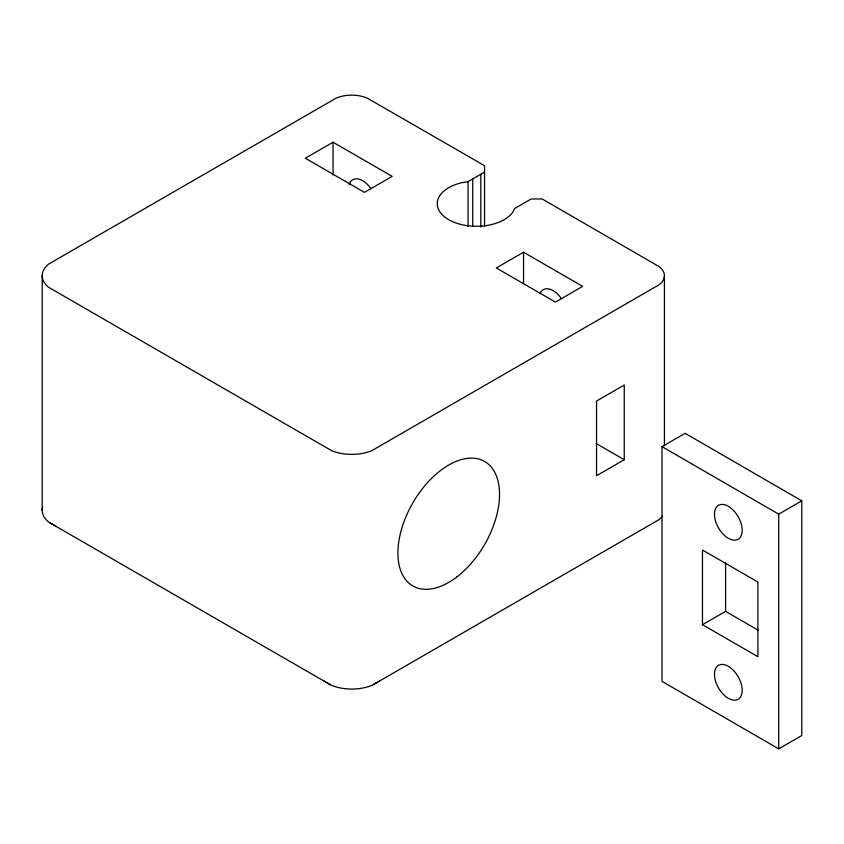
<?xml version="1.0" encoding="UTF-8"?>
<svg xmlns="http://www.w3.org/2000/svg" width="844" height="844" viewBox="0 0 844 844"><rect width="100%" height="100%" fill="white"/><g stroke="black" fill="none" stroke-linecap="round" stroke-linejoin="round"><path stroke-width="1.27" d="M379.431 681.076L371.793 685.37A34.646 20.003 0 0 1 331.629 685.37L323.99 681.076M333.032 142.225L305.317 158.229L364.45 192.369L392.165 176.364L333.032 142.225L333.032 174.94M484.551 226.35L484.551 165.698L367.646 98.337A25.7 14.833 0 0 0 335.775 98.337L48.614 264.098A34.625 19.992 0 0 0 48.614 287.287L331.629 450.675A34.646 20.003 0 0 0 371.793 450.675L658.89 284.892A25.7 14.833 0 0 0 658.89 266.493L542.228 198.994L531.14 198.994L514.629 208.531L512.878 212.013A39.193 22.63 0 0 1 448.723 219.683A39.193 22.63 0 0 1 462.006 182.642L468.051 181.629L484.551 172.102M523.554 252.219L496.293 267.959L555.426 302.099L582.676 286.359L523.554 252.219L523.554 283.626M624.254 459.716L596.539 475.721L596.539 401.037L624.254 385.043L624.254 459.716L596.254 443.554M662.023 446.655L685.128 433.331L801.8 500.83L801.8 735.525L778.685 748.85L662.023 681.361L662.023 446.655L778.685 514.154L778.685 748.85M372.942 684.822L656.59 521.054A25.7 14.833 0 0 0 662.392 516.18M778.685 514.154L801.8 500.83M702.472 624.697L757.901 656.706L757.901 582.033L702.472 550.024L702.472 624.697L725.587 611.372L758.397 630.31M56.073 526.392L48.614 521.982A34.625 19.992 0 0 1 42.611 507.307M49.543 522.615L330.479 684.822M725.587 562.895L725.587 611.372M664.428 275.693L664.428 445.78M480.858 174.233L480.858 226.973M472.735 178.917L472.735 226.382M468.051 181.629L468.051 226.456M42.2 275.693L42.2 510.388M349.216 184.762A19.602 11.32 60 0 1 371.033 188.813M540.097 293.638A19.602 11.32 60 0 1 561.555 298.808M457.195 576.684A71.856 41.493 -60 0 0 487.874 463.715A71.856 41.493 -60 0 0 401.09 530.77A71.856 41.493 -60 0 0 457.195 576.684M714.478 514.291A19.602 11.32 60 0 0 735.272 540.149A19.602 11.32 60 0 0 735.272 512.435A19.602 11.32 60 0 0 714.478 514.291M714.478 674.303A19.602 11.32 60 0 0 735.272 700.172A19.602 11.32 60 0 0 735.272 672.446A19.602 11.32 60 0 0 714.478 674.303"/></g></svg>
